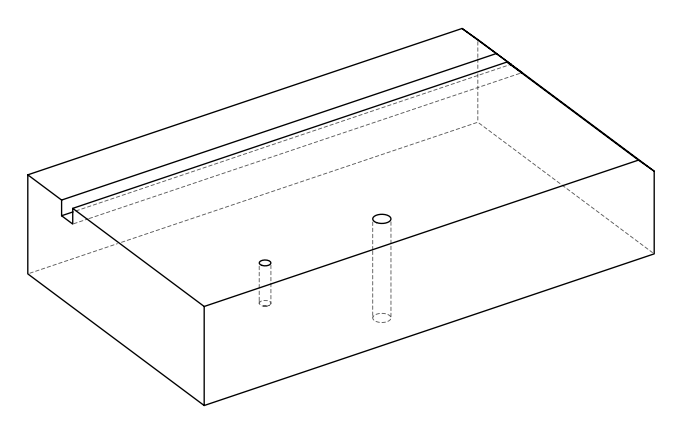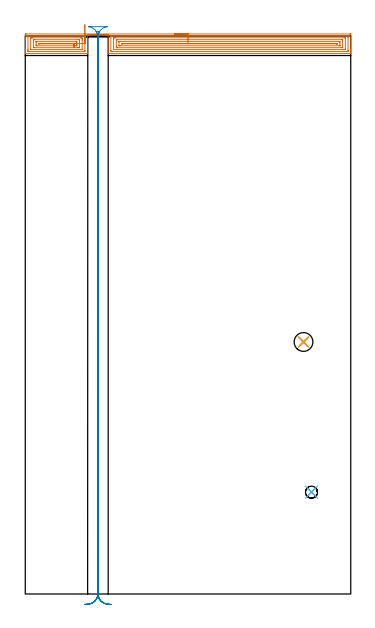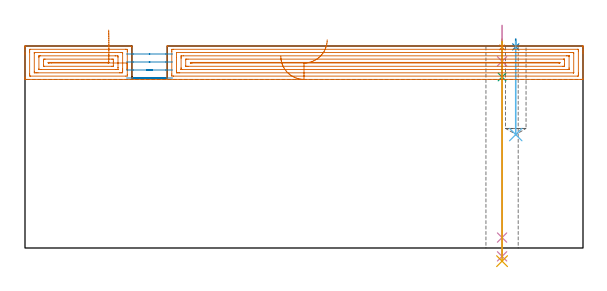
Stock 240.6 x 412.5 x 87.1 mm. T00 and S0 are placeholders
(PLAN: 8 operations, 6 tool changes, 19.4 min)
(1 SPOT_DRILL | STEP1HOLE | NXT0321_9005460120000 | 0.03 min | 2 mm3)
(2 SPOT_DRILL_1 | STEP1POCKET | NXT0321_9005460120000 | 0.03 min | 1 mm3)
(3 DRILL_BLIND_HOLE_INTO_CENTER | STEP1HOLE | UGT0301_205 | 0.06 min | 713 mm3)
(4 GUN_DRILL_THROUGH_HOLE | STEP1HOLE | UGT0307_006 | 0.49 min | 4793 mm3)
(5 DRILL_TO_ENLARGE_THROUGH_HOLE | STEP1HOLE | UGT0301_272 | 0.38 min | 7674 mm3)
(6 DRILL_BLIND_HOLE_INTO_CENTER_1 | STEP1POCKET | UGT0301_205 | 0.16 min | 2252 mm3)
(7 AREA_MILL | FG_CHAMFER_SURFACE | UGT0205_001 | 11.3 min | 24878 mm3)
(8 MILL_RECTANGULAR_SLOT | SLOT_RECTANGULAR | UGT0201_133 | Follow Part, ap 3.75, ae 75% | 6.97 min | 85016 mm3)
(TOOL NXT0321_9005460120000 | NC Spot Drill, 142deg, 12mm, Carbide, Uncoated | D12 PA142 FL30 Z2)
(TOOL UGT0301_205 | Twist Drill 8.9 mm | D8.9 PA118 FL78 Z2)
(TOOL UGT0307_006 | Gun Drill 9 mm | D9 PA130 FL24 Z1)
(TOOL UGT0301_272 | Twist Drill 13.9 mm | D13.9 PA118 FL108 Z2)
(TOOL UGT0205_001 | Chamfer Mill 20 x 3 x 45 deg. | D20 FL50 Z2)
(TOOL UGT0201_133 | Carbide End Mill 15.0 | D15 FL30 Z4)
(OP 1 SPOT_DRILL)
G17 G21 G94 G90
T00 M6
G54
G17 G0 G90 X205.7 Y186.3 S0 M3
G43 Z97.1 H0
G94 G81 G98 Z86.502 F250. R90.1
G80
M5
M2
(OP 2 SPOT_DRILL_1)
G17 G21 G94 G90
T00 M6
G54
G17 G0 G90 X211.6 Y75.3 S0 M3
G43 Z97.1 H0
G94 G81 G98 Z86.717 F250. R90.1
G80
M5
M2
(OP 3 DRILL_BLIND_HOLE_INTO_CENTER)
G17 G21 G94 G90
T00 M6
G54
G17 G0 G90 X205.7 Y186.3 S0 M3
G43 Z97.1 H0
G94 G81 G98 Z73.75 F250. R89.1
G80
M5
M2
(OP 4 GUN_DRILL_THROUGH_HOLE)
G17 G21 G94 G90
T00 M6
G54
G17 G0 G90 X205.7 Y186.3 M8
G43 Z97.1 H0
Z95.961
S716 M3
G94 G1 Z80.502 F125. M26
G4 X.084
Z4.5 F250.
G4 X.084
Z-3.598 F125.
G4 X.084
M5
M9
G0 Z95.961
Z97.1
M2
(OP 5 DRILL_TO_ENLARGE_THROUGH_HOLE)
G17 G21 G94 G90
T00 M6
G54
G17 G0 G90 X205.7 Y186.3 S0 M3
G43 Z97.1 H0
G94 G73 G98 Z-5.676 F250. Q13.254 R89.1
G80
M5
M2
(OP 6 DRILL_BLIND_HOLE_INTO_CENTER_1)
G17 G21 G94 G90
T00 M6
G54
G17 G0 G90 X211.6 Y75.3 S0 M3
G43 Z97.1 H0
G94 G81 G98 Z48.9 F250. R89.1
G80
M5
M2
(OP 7 AREA_MILL)
G17 G21 G94 G90
T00 M6
G54
G17 G0 G90 X110.3 Y414. S1061 M3
G43 Z97.1 H0
Z82.7
G94 G1 X110.338 Z81.829 F250.
X110.452 Z80.964
X110.641 Z80.112
X110.903 Z79.28
X111.237 Z78.474
X111.64 Z77.7
X112.108 Z76.964
X112.64 Z76.272
X113.229 Z75.629
X113.872 Z75.04
X114.564 Z74.509
X115.3 Z74.04
X116.074 Z73.637
X116.88 Z73.303
X117.712 Z73.041
X118.564 Z72.852
X119.428 Z72.738
X120.3 Z72.7
X239.985
X240.337 Y413.996 Z72.702
X240.59 Y413.992 Z72.706
X240.6 Y413.735 Z72.962
Y402.805 Z83.89
Y402.252 Z84.444
Y401.917 Z84.779
Y401.365 Z85.332
Y401.029 Z85.666
Y400.358 Z86.342
Y400.009 Z86.69
Y399.637 Z87.054
X240.591 Y399.603 Z87.088
X240.431 Y399.6 Z87.1
X61.351
X61.31 Y399.605 Z87.092
X61.3 Y399.692 Z87.005
Y413.4 Z73.3
X60.821
X60.785 Y413.399 Z73.299
X60.705 Y413.4 Z73.3
X60.695 Y413.397 Z73.296
X60.668 Y413.4 Z73.3
X60.614
X60.605 Y413.397 Z73.297
X60.579 Y413.4 Z73.3
X60.515
X60.483 Y413.399 Z73.295
X60.454 Y413.4 Z73.3
X60.44 Y413.399 Z73.295
X60.437 Y413.398 Z73.293
X60.435 Z73.295
X60.433 Y413.399 Z73.293
X60.408 Y413.4 Z73.3
X60.306
X60.291 Y413.398 Z73.294
X60.283
X60.279
X60.278 Y413.399 Z73.298
X60.268 Y413.4 Z73.3
X47.11
X47.104 Y413.399 Z73.296
X47.103 Y413.4
X47.084 Z73.3
X47.07 Y413.399 Z73.296
X47.069
X47.06 Y413.4 Z73.3
X46.893 Y413.399 Z73.299
X46.891 Y413.4 Z73.3
X46.873
X46.844
X46.842 Y413.391 Z73.287
X46.837 Y413.396 Z73.296
X46.676
X46.614 Y413.399 Z73.299
X46.554 Y413.4 Z73.3
X46.1
Y400.1 Z86.599
X46.093 Y399.689 Z87.01
X46.09 Y399.606 Z87.092
X45.274 Y399.6 Z87.1
X0.169
X0.01 Y399.603 Z87.088
X0.007 Y399.635 Z87.056
X0. Y400.009 Z86.69
Y400.358 Z86.342
Y401.029 Z85.666
Y402.252 Z84.444
Y402.805 Z83.89
Y403.416 Z83.279
Y413.183 Z73.514
X0.002 Y413.459 Z73.238
X0.008 Y413.992 Z72.706
X0.077 Y413.994 Z72.703
X0.615 Y414. Z72.7
X120.3
Y412.586 Z74.114
X238.198 Y412.585 Z74.115
X238.59 Y412.571 Z74.129
X238.597 Y412.174 Z74.526
X238.599 Y411.683 Z75.017
X238.6 Y411.284 Z75.416
X238.599 Y401.917 Z84.783
X238.598 Y401.52 Z85.18
X238.59 Y401.029 Z85.671
X238.212 Y401.015 Z85.685
X238.198
X64.03
X63.31 Y401.029 Z85.671
X63.301 Y401.754 Z84.946
Y401.917 Z84.783
Y411.683 Z75.017
X63.304 Y412.405 Z74.295
X63.31 Y412.571 Z74.129
X64.016 Y412.585 Z74.115
X64.03 Y412.586 Z74.114
X120.3
Y411.171 Z75.529
X236.412
X236.538 Y411.17 Z75.53
X236.582 Y411.167 Z75.533
X236.588 Y411.166 Z75.534
X236.592 Y411.152 Z75.548
X236.596 Y411.107 Z75.593
X236.599 Y410.982 Z75.718
Y402.805 Z83.895
X236.597 Y402.62 Z84.08
X236.59 Y402.438 Z84.262
X236.412 Y402.435 Z84.265
X235.896 Y402.43 Z84.27
X235.519 Y402.429 Z84.271
X235.004 Y402.428 Z84.272
X65.302 Y402.429 Z84.271
X65.3 Y404.58 Z82.12
X65.301 Y410.42 Z76.28
X65.305 Y410.795 Z75.905
X65.31 Y411.052 Z75.648
X65.321 Y411.165 Z75.535
X65.443 Y411.167 Z75.533
X65.817 Y411.17 Z75.53
X66.332 Y411.171 Z75.529
X66.71
X120.3
Y409.757 Z76.943
X233.884
X234.511 Y409.752 Z76.948
X234.578 Y409.75 Z76.95
X234.59 Y409.666 Z77.034
X234.594 Y409.459 Z77.241
X234.6 Y409.045 Z77.655
X234.599 Y404.149 Z82.551
X234.597 Y403.934 Z82.766
X234.594 Y403.88 Z82.82
X234.591 Y403.857 Z82.843
X234.577 Y403.85 Z82.85
X234.47 Y403.847 Z82.853
X233.732 Y403.843 Z82.857
X233.581
X68.345
X67.603 Y403.844 Z82.856
X67.449 Y403.846 Z82.854
X67.312 Y403.85 Z82.85
X67.308 Y403.893 Z82.807
X67.302 Y403.991 Z82.709
X67.3 Y404.58 Z82.12
Y404.881 Z81.819
Y409.02 Z77.68
Y409.32 Z77.38
X67.304 Y409.622 Z77.078
X67.308 Y409.708 Z76.992
X67.311 Y409.751 Z76.949
X67.326 Y409.752 Z76.948
X67.418 Y409.755 Z76.945
X67.603 Y409.757 Z76.943
X67.754
X120.3
Y408.343 Z78.357
X231.946 Y408.342 Z78.358
X232.159 Y408.341 Z78.359
X232.574 Y408.336 Z78.364
X232.59 Y408.132 Z78.568
X232.599 Y407.483 Z79.217
X232.6 Y405.706 Z80.994
X232.597 Y405.468 Z81.232
X232.593 Y405.306 Z81.394
X232.591 Y405.271 Z81.429
X232.512 Y405.264 Z81.436
X232.371 Y405.26 Z81.44
X232.158 Y405.257 Z81.443
X70.283
X69.6 Y405.258 Z81.442
X69.389 Y405.261 Z81.439
X69.328 Y405.264 Z81.436
X69.31 Y405.38 Z81.32
X69.304 Y405.468 Z81.232
X69.301 Y405.556 Z81.144
Y408.132 Z78.568
X69.302 Y408.219 Z78.481
X69.31 Y408.308 Z78.392
X69.318 Y408.337 Z78.363
X69.337 Y408.339 Z78.361
X69.389 Y408.341 Z78.359
X70.07 Y408.343 Z78.357
X70.283
X120.3
Y406.929 Z79.771
X230.16
X230.478 Y406.927 Z79.773
X230.549 Y406.925 Z79.775
X230.58 Y406.922 Z79.778
X230.59 Y406.911 Z79.789
X230.598 Y406.808 Z79.892
X230.596 Y406.759 Z79.941
X230.59 Y406.694 Z80.006
X230.579 Y406.677 Z80.023
X230.563 Y406.676 Z80.024
X230.393 Y406.673 Z80.027
X230.16 Y406.672 Z80.028
X229.843 Y406.671 Z80.029
X72.069
X71.751 Y406.672 Z80.028
X71.493 Y406.675 Z80.025
X71.364 Y406.678 Z80.022
X71.31 Y406.686 Z80.014
X71.307 Y406.72 Z79.98
X71.305 Y406.8 Z79.9
X71.307 Y406.88 Z79.82
X71.31 Y406.914 Z79.786
X71.364 Y406.922 Z79.778
X71.496 Y406.925 Z79.775
X71.81 Y406.928 Z79.772
X72.069 Y406.929 Z79.771
X120.3
X121.172 Z79.809
X122.036 Z79.923
X122.888 Z80.112
X123.72 Z80.374
X124.526 Z80.708
X125.3 Z81.111
X126.036 Z81.58
X126.728 Z82.111
X127.371 Z82.7
X127.96 Z83.343
X128.492 Z84.035
X128.96 Z84.771
X129.363 Z85.545
X129.697 Z86.351
X129.959 Z87.183
X130.148 Z88.035
X130.262 Z88.9
X130.3 Z89.771
G0 Z97.1
X44.1 Y421.071
Z79.771
G1 Y420.428 Z79.182
Y419.736 Z78.65
Y419. Z78.182
Y418.226 Z77.779
Y417.42 Z77.445
Y416.588 Z77.183
Y415.737 Z76.994
Y414.872 Z76.88
Y414. Z76.842
Y413.129 Z76.88
Y412.264 Z76.994
Y411.412 Z77.183
Y410.58 Z77.445
Y409.774 Z77.779
Y409. Z78.182
Y408.264 Z78.65
Y407.572 Z79.182
Y406.929 Z79.771
X44.099 Y401.917 Z84.783
X44.097 Y401.311 Z85.389
X44.09 Y401.029 Z85.671
X43.502 Y401.015 Z85.685
X43.488 Y401.014 Z85.686
X2.402 Y401.015 Z85.685
X2.01 Y401.029 Z85.671
X2.002 Y401.426 Z85.274
X2.001 Y401.917 Z84.783
X2. Y402.316 Z84.384
X2.001 Y411.683 Z75.017
X2.002 Y412.081 Z74.619
X2.01 Y412.571 Z74.129
X2.388 Y412.585 Z74.115
X2.402
X43.488
X44.09 Y412.571 Z74.129
X44.099 Y411.964 Z74.736
X44.1 Y406.929 Z79.771
X42.1
X42.099 Y402.606 Z84.094
X42.097 Y402.507 Z84.193
X42.094 Y402.458 Z84.242
X42.091 Y402.438 Z84.262
X42.074 Y402.435 Z84.265
X41.701 Y402.431 Z84.269
X41.186 Y402.429 Z84.271
X4.188
X4.062 Y402.43 Z84.27
X4.018 Y402.433 Z84.267
X4.012 Y402.434 Z84.266
X4.008 Y402.449 Z84.251
X4.004 Y402.493 Z84.207
X4.001 Y402.618 Z84.082
Y410.795 Z75.905
X4.003 Y410.98 Z75.72
X4.01 Y411.162 Z75.538
X4.188 Y411.165 Z75.535
X4.704 Y411.17 Z75.53
X5.081 Y411.171 Z75.529
X5.596
X40.808
X41.324 Y411.17 Z75.53
X41.701 Y411.168 Z75.532
X42.07 Y411.165 Z75.535
X42.09 Y410.795 Z75.905
X42.097 Y410.401 Z76.299
X42.099 Y409.907 Z76.793
X42.1 Y409.511 Z77.189
Y406.929 Z79.771
X40.1
X40.099 Y404.397 Z82.303
X40.097 Y404.212 Z82.488
X40.09 Y403.851 Z82.849
X39.915 Y403.847 Z82.853
X39.762 Y403.845 Z82.855
X39.022 Y403.843 Z82.857
X38.871
X6.716
X6.089 Y403.848 Z82.852
X6.022 Y403.849 Z82.851
X6.01 Y403.934 Z82.766
X6.006 Y404.141 Z82.559
X6. Y404.555 Z82.145
X6.001 Y409.451 Z77.249
X6.003 Y409.666 Z77.034
X6.006 Y409.72 Z76.98
X6.009 Y409.743 Z76.957
X6.023 Y409.75 Z76.95
X6.13 Y409.753 Z76.947
X6.868 Y409.757 Z76.943
X7.019
X39.173
X39.915 Y409.752 Z76.948
X40.073 Y409.75 Z76.95
X40.09 Y409.74 Z76.96
X40.096 Y409.727 Z76.973
X40.1 Y409.02 Z77.68
Y408.836 Z77.864
Y406.929 Z79.771
X38.1
Y406.384 Z80.316
X38.099 Y405.498 Z81.202
X38.097 Y405.468 Z81.232
X38.076 Y405.264 Z81.436
X37.66 Y405.259 Z81.441
X37.447 Y405.258 Z81.442
X8.654
X8.441 Y405.259 Z81.441
X8.026 Y405.264 Z81.436
X8.01 Y405.468 Z81.232
X8.001 Y406.117 Z80.583
X8. Y407.894 Z78.806
X8.003 Y408.132 Z78.568
X8.007 Y408.294 Z78.406
X8.009 Y408.329 Z78.371
X8.088 Y408.336 Z78.364
X8.229 Y408.339 Z78.361
X8.442 Y408.342 Z78.358
X37.235 Y408.343 Z78.357
X37.917 Y408.342 Z78.358
X38.022 Y408.34 Z78.36
X38.04 Y408.337 Z78.363
X38.09 Y408.324 Z78.376
X38.099 Y408.161 Z78.539
X38.1 Y408.132 Z78.568
Y406.929 Z79.771
X36.093 Y406.875 Z79.825
X36.095 Y406.8 Z79.9
X36.092 Y406.699 Z80.001
X36.09 Y406.679 Z80.021
X36.067 Y406.676 Z80.024
X36.023 Y406.674 Z80.026
X35.708 Y406.672 Z80.028
X35.449 Y406.671 Z80.029
X10.44
X10.122 Y406.673 Z80.027
X10.051 Y406.675 Z80.025
X10.02 Y406.678 Z80.022
X10.01 Y406.689 Z80.011
X10.008 Y406.786 Z79.914
X10.021 Y406.922 Z79.778
X10.181 Y406.925 Z79.775
X10.44 Y406.927 Z79.773
X11.333 Y406.929 Z79.771
X35.767 Y406.928 Z79.772
X36.025 Y406.926 Z79.774
X36.067 Y406.923 Z79.777
X36.09 Y406.921 Z79.779
X36.092 Y406.901 Z79.799
X36.093 Y406.875 Z79.825
X36.108 Y406.286 Z80.468
X36.123 Y405.755 Z81.16
X36.135 Y405.286 Z81.895
X36.146 Y404.884 Z82.669
X36.155 Y404.55 Z83.475
X36.162 Y404.287 Z84.307
X36.167 Y404.098 Z85.159
X36.17 Y403.984 Z86.024
X36.171 Y403.946 Z86.895
X36.17 Y403.984 Z87.767
X36.167 Y404.098 Z88.632
X36.162 Y404.286 Z89.483
X36.155 Y404.549 Z90.315
X36.146 Y404.882 Z91.121
X36.135 Y405.285 Z91.895
X36.123 Y405.753 Z92.631
X36.108 Y406.284 Z93.323
X36.093 Y406.873 Z93.967
G0 Z97.1
M5
M2
(OP 8 MILL_RECTANGULAR_SLOT)
G17 G21 G94 G90
T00 M6
G54
G17 G0 G90 X63.618 Y-7.738 S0 M3
G43 Z97.1 H0
Z83.65
G94 G1 X60.63 Y-7.47 F250.
G2 X53.8 Y0. R7.5 F500.
G1 Y410.9
X53.6
Y0.
G2 X46.77 Y-7.47 R7.5
G1 X43.782 Y-7.738 F250.
G0 X63.618 Z80.2
G1 X60.63 Y-7.47
G2 X53.8 Y0. R7.5 F500.
G1 Y411.9
G2 X53.824 Y412.5 R7.5
G1 X53.576
G2 X53.6 Y411.9 R7.5
G1 Y0.
G2 X46.77 Y-7.47 R7.5
G1 X43.782 Y-7.738 F250.
G0 X63.618 Z76.75
G1 X60.63 Y-7.47
G2 X53.8 Y0. R7.5 F500.
G1 Y411.9
G2 X54.987 Y415.95 R7.5
G1 X52.413
G2 X53.6 Y411.9 R7.5
G1 Y0.
G2 X46.77 Y-7.47 R7.5
G1 X43.782 Y-7.738 F250.
G0 X63.618 Z73.3
G1 X60.63 Y-7.47
G2 X53.8 Y0. R7.5 F500.
G1 Y411.9
G2 X60.618 Y419.369 R7.5
G1 Y419.399
X46.809 Y419.396
Y419.366
G2 X53.6 Y411.9 R7.5
G1 Y0.
G2 X46.77 Y-7.47 R7.5
G1 X43.782 Y-7.738 F250.
G0 Z97.1
M5
M2
